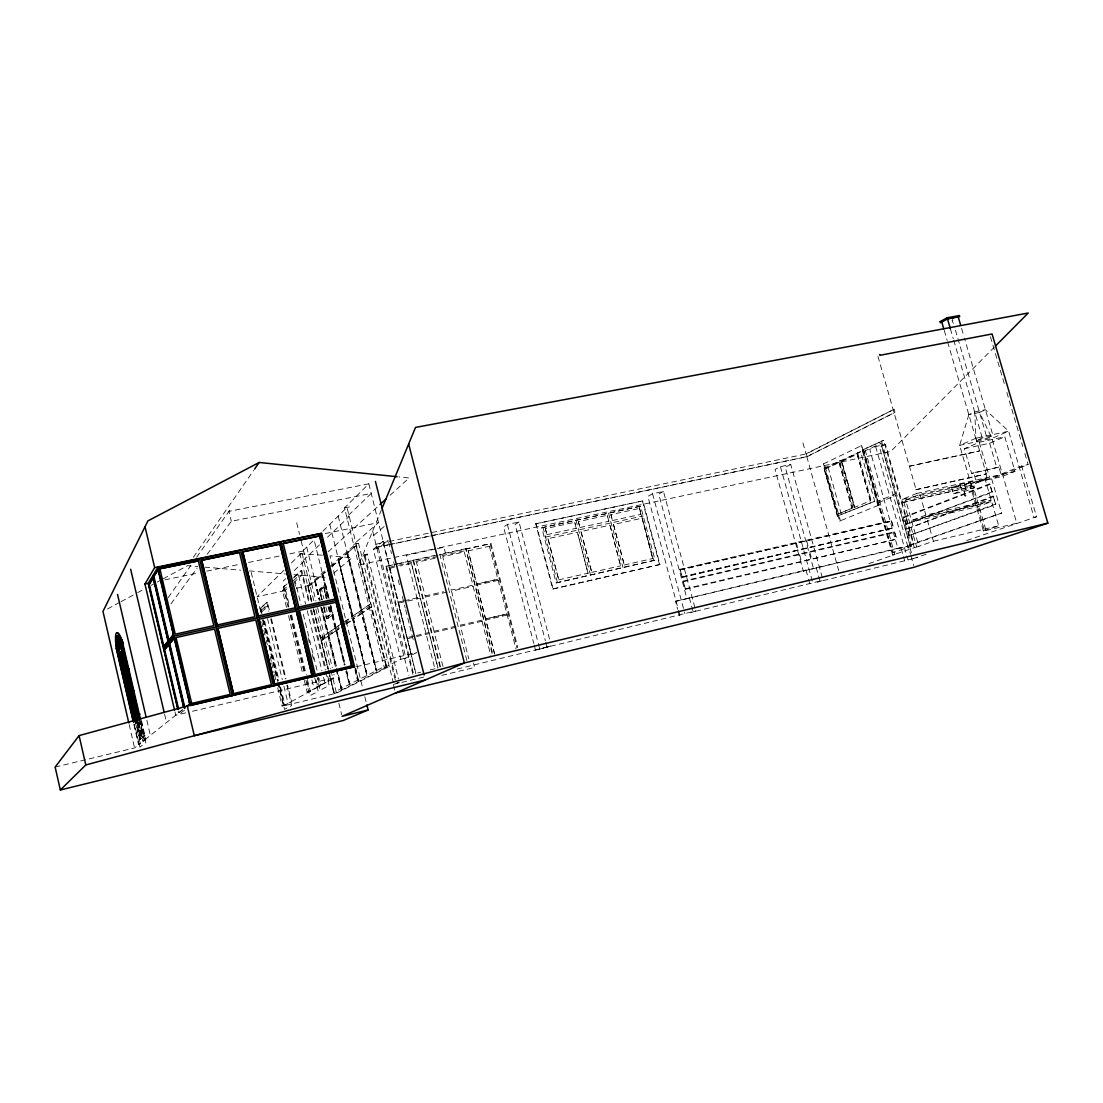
<?xml version="1.0" encoding="UTF-8"?>
<svg xmlns="http://www.w3.org/2000/svg" width="1103" height="1103" viewBox="0 0 1103 1103"><rect width="100%" height="100%" fill="white"/><g stroke="black" fill="none" stroke-linecap="round" stroke-linejoin="round"><path stroke-width="0.75" stroke-dasharray="5 3.75" d="M907.08 528.82L993.196 496.06L995.706 504.636L909.01 535.575L907.08 528.82L993.9 496.557M683.143 581.198L685.473 589.333L896.877 539.036L894.492 531.853L683.24 581.06L685.473 589.333M968.834 414.659L959.651 445.364L984.51 530.901L1016.801 523.222L991.955 438.401L979.519 412.425L968.834 414.659L974.68 411.943L985.406 409.709L1008.666 431.204L1034.021 517.376L1036.586 516.769L1021.64 465.99L1028.106 464.542L1024.728 453.071M381.514 509.655L358.627 565.039L392.31 557.842M679.999 569.313L682.288 577.531L893.678 527.827L891.389 520.657L680.055 569.272L682.343 577.476M894.492 531.853L896.725 539.712M193.342 557.277L253.607 470.485M168.194 597.592L190.736 565.605M196.61 557.263L229.851 510.055M171.006 603.851L197.147 568.059M207.199 554.299L231.34 521.264L371.256 493.427L346.783 516.935L349.237 516.438L325.013 539.601M994.479 346.99L890.783 451.389L434.417 548.853M277.928 682.729L283.526 705.892L336.401 693.236L389.262 666.474L384.327 667.632L344.522 507.904L368.829 483.817L411.24 653.914M311.322 600.459L299.878 553.83L314.093 539.822L328.418 597.867M322.917 531.122L346.99 507.408L386.795 667.053L334.223 693.759L328.584 670.776M284.036 570.223L257.096 596.695L288.131 590.008M291.385 563.013L303.628 550.976L288.586 554.106M319.443 544.923L301.822 561.758L304.001 561.303L291.785 572.912M283.237 581.047L285.677 578.717M261.342 613.461L260.143 608.525L266.747 602.376L267.422 602.224L269.435 610.51M288.104 606.995L283.223 587.017L286.532 583.928M293.949 577.021L301.726 570.32L309.433 601.742M260.143 608.525L267.422 602.224M283.223 587.017L287.263 583.777M293.522 577.958L301.726 570.32M264.72 607.077L259.37 612L262.28 611.365L267.671 606.429L264.72 607.077L265.92 612.027M286.518 607.326L282.465 590.712L287.469 586.107M293.136 580.881L298.665 575.78L301.932 575.077L295.232 581.212L300.912 604.403M282.465 590.712L285.58 590.036L288.104 587.734M328.129 551.872L378.715 505.684M390.104 495.288L409.075 477.971L398.859 476.91M307.723 585.79L325.688 570.196M330.183 566.294L356.076 543.834M311.515 601.838L307.875 586.961L325.261 572.057M331.658 566.528L358.53 543.31L393.288 682.605M307.875 586.961L314.838 581.24L319.25 599.177M314.934 580.867L322.366 574.746L327.66 598.157M328.115 598.06L322.476 574.346L325.371 572.154M332.1 566.335L338.469 560.848L352.271 616.536L345.639 621.086M339.076 560.31L347.073 553.416L361.246 610.373L352.905 616.094L338.607 560.407L352.905 616.094M347.238 552.961L356.104 545.627L370.636 603.934L361.426 610.028L370.636 603.934M373.724 535.41L385.057 525.759M333.713 573.174L352.022 557.787L329.962 555.829L362.763 688.424M321.828 599.191L319.415 589.402L323.744 585.817L325.84 585.376L329.094 598.571M992.259 492.338L989.625 483.831L904.088 516.962L905.797 524.325L992.259 492.338L989.625 483.831M321.897 600.032L319.567 590.546L325.84 585.376M388.201 544.937L376.426 547.405L375.902 544.11M319.567 590.546L323.786 587.306L326.543 598.502M367.313 554.106L364.831 554.63L361.949 557.001L364.417 556.477L367.313 554.106L398.486 678.855M134.883 718.646L139.75 739.575L142.246 737.797L138.84 723.141M142.411 737.397L144.989 735.563L142.411 737.397L138.992 722.672M139.75 739.575L142.246 737.797M384.327 667.632L400.83 659.222L373.31 549.294L382.989 541.394L388.201 540.305M906.569 524.725L904.336 516.907M376.426 547.405L388.435 544.73M373.31 549.294L378.412 548.219L386.988 541.283M133.904 724.616L138.495 744.442L144.465 739.686L140.233 721.514M182.671 709.615L178.851 712.648L181.954 710.497M55.15 767.068L134.594 747.931L139.461 744.056M144.865 739.768L182.16 710.098M134.152 724.285L138.785 744.222L140.371 743.836L145.803 739.534L141.515 720.659M184.546 710.098L179.031 714.427L178.259 711.132M412.922 674.443L385.829 566.473L434.858 555.361M402.816 601.038L397.962 602.183L389.593 568.266M323.841 607.932L326.185 617.418L330.486 614.468L328.515 606.485M326.185 617.418L330.486 614.468M323.827 607.353L326.64 618.769L333.175 615.088L330.721 605.175M326.64 618.769L333.175 615.088M411.474 563.619L419.981 597.261L411.474 563.619L400.472 565.991M313.542 610.097L320.435 638.168L327.674 633.412L321.249 607.326M335.505 628.034L327.784 633.122L335.505 628.034L330.293 606.043M341.971 623.388L335.643 627.731L338.635 625.897M343.846 622.092L352.271 616.536M352.436 616.205L361.246 610.373M320.435 638.168L327.674 633.412M320.932 639.575L338.883 627.345M344.357 623.609L371.366 605.189M891.389 520.657L893.54 528.502M328.032 669.094L321.083 640.815L328.336 636.114L336.001 667.315M335.739 630.888L328.446 635.824L336.181 630.792L344.164 665.054M344.619 664.957L336.318 630.489L338.855 628.779M345.873 624.022L352.988 619.417L366.899 675.532L352.505 619.514M361.977 613.323L353.622 618.976L367.092 675.298L353.153 619.086L361.494 613.433L376.247 670.734L361.494 613.433M371.394 606.94L362.156 612.978L371.394 606.94L386.05 665.716L333.74 692.381L329.659 675.753M321.083 640.815L328.336 636.114M336.318 630.489L339.31 628.669M346.342 623.912L352.988 619.417M492.062 653.555L465.783 548.715L492.6 653.321M464.28 551.996L472.966 585.183L451.265 590.077L442.744 556.643L464.432 551.9M549.501 639.078L519.03 521.995L507.394 524.463L503.588 526.972L533.783 643.449M494.53 654.024L468.21 550.783L476.579 584.08L498.032 579.24L476.73 583.997M519.03 521.995L515.142 524.518L545.351 640.691M964.973 495.992C963.112 481.446 964.215 498.983 965.98 495.702M439.683 554.892L490.945 543.531L517.762 647.42M489.346 546.288L515.983 648.854M535.7 523.815L642.856 500.872L659.966 564.488L552.741 589.016L535.7 523.815L642.856 500.872M420.381 598.212L428.915 632.612L420.381 598.212L398.224 603.217L406.883 637.713L414.88 635.811M435.051 558.242L416.479 562.309L425.124 595.868M541.752 527.785L640.595 506.18L655.085 560.145L556.174 582.908L541.752 527.785L640.595 506.18M545.351 528.668L546.923 534.665L545.351 528.668L574.787 522.284L576.18 528.351L574.787 522.284M547.97 538.678L558.766 579.847L547.97 538.678L577.407 532.239L588.023 573.229L577.407 532.239M578.358 521.595L579.93 527.551L578.358 521.595L607.367 515.308L608.759 521.333L607.367 515.308M473.077 586.3L481.928 620.162L460.213 625.222L451.527 591.111L473.228 586.217M580.978 531.522L591.773 572.388L580.978 531.522L610 525.18L620.617 565.853L610 525.18M610.883 514.618L612.455 520.533L610.883 514.618L639.492 508.428L640.871 514.398L639.492 508.428M498.129 580.343L476.841 585.1L485.541 618.976L506.994 613.971L485.692 618.893M690.768 612.772L695.772 610.91L663.468 491.428L652.562 493.73L647.875 496.378L678.207 609.049M663.468 491.428L658.725 494.075L686.935 598.571L675.505 601.369L677.628 609.27M277.722 687.845L282.106 705.989L291.55 701.687L287.538 685.115M304.345 680.468L307.185 692.105L317.954 687.155L315.541 678.069M327.688 676.153L328.901 681.116L317.567 686.356L320.78 685.597L318.753 677.311M283.526 705.892L334.76 677.642L333.947 674.319M280.631 687.169L285.015 705.286L284.353 705.644L278.769 682.564M308.826 691.953L310.301 691.36L306.662 676.415M319.222 686.218L320.78 685.597M613.502 524.476L624.312 565.026L613.502 524.476L642.111 518.217L652.742 558.587L642.111 518.217M382.989 541.394L415.845 673.409L407.283 638.678M107.487 608.966L119.565 602.431M121.082 601.618L136.179 593.455M137.682 592.642L143.721 589.374M151.276 585.279L155.799 582.839M157.315 582.012L161.838 579.571M163.354 578.744L187.51 565.674L197.809 566.542M430.156 669.948L438.029 668.06L429.315 633.577L437.877 668.128M447.046 592.118L425.248 596.985L434.072 631.233M817.351 582.315L823.072 580.316L790.741 464.487L780.441 466.666L775.037 469.423L803.287 570.982L900.903 547.488L903.04 555.002M389.111 541.476L806.376 453.884L894.092 409.31L894.988 412.398L807.162 456.683L389.883 544.579M404.608 658.698L416.465 652.686L353.208 667.48M556.174 582.908L655.085 560.145M790.741 464.487L785.267 467.245L813.518 568.555M390.117 544.386L806.776 456.628L894.988 412.398M482.039 621.265L490.78 655.361M552.741 589.016L659.966 564.488M507.09 615.074L485.803 619.996L494.682 653.955M823.514 463.853L861.801 445.488L878.76 505.174L839.617 521.099L823.514 463.853L824.368 463.674L840.472 520.906L839.617 521.099M823.831 468.182L860.602 451.692L874.693 501.286L837.301 516.066L823.831 468.182L828.105 467.272L860.602 451.692M862.725 449.845L883.682 440.373L914.346 547.681L892.63 555.043L862.725 449.845L883.682 440.373M824.534 469.368L839.383 462.364L852.316 508.152L837.205 514.412L824.534 469.368L837.632 514.315M841.741 461.468L857.169 454.202L870.391 500.817L854.701 507.311L841.741 461.468L854.701 507.311M863.911 451.417L880.925 443.406L895.388 494.034L878.043 501.162L863.911 451.417L878.043 501.162M911.368 552.658L909.217 545.144L913.946 544.027L885.475 444.44L875.644 446.522L869.729 449.335L897.966 548.536L907.755 546.219L1001.634 513.074L991.638 478.812L1028.106 464.542M885.475 444.44L879.518 447.266L907.755 546.219M979.519 412.425L985.406 409.709M394.75 690.147L393.316 684.398L396.156 683.626M397.204 683.143L399.314 682.178L396.832 682.785M947.642 342.027L976.403 440.607L982.304 438.043L993.031 435.726L964.436 338.138M976.403 440.607L987.088 438.305L993.031 435.726M998.918 467.093L971.633 473.545L964.394 448.7L979.271 442.275L1004.792 436.76L1014.981 471.408L1001.703 476.593L976.431 482.287L973.646 472.732L998.918 467.093L1001.703 476.593M964.394 448.7L989.639 443.241L1004.792 436.76M837.205 514.412L852.316 508.152M837.301 516.066L874.693 501.286M878.471 502.665L895.829 495.564L910.389 546.564L892.699 552.755L878.471 502.665L892.699 552.755M983.407 531.012L998.698 525.759L985.227 479.598L970.185 485.513L983.407 531.012L986.013 530.391L973.232 486.423L902.999 502.472L902.116 499.411L916.786 493.441L916.083 489.649L986.289 473.932L975.976 438.222L974.68 411.943M914.346 547.681L918.868 546.343L905.646 500.086L919.943 494.309L985.227 479.598M971.633 473.545L973.646 472.732M535.024 650.301L551.224 645.669L546.578 647.53M902.999 502.472L973.232 486.423M909.658 536.017L907.411 528.144M993.196 496.06L995.706 504.636M951.696 487.719L959.968 484.424L972.763 481.542L974.556 487.664L966.173 490.932L953.461 493.813L951.696 487.719L964.422 484.851L972.763 481.542M915.738 489.801L986.289 473.932M902.116 499.411L971.467 483.762L986.964 477.64L985.917 474.069M976.431 482.287L989.46 477.158L1014.981 471.408M985.337 480.246L1021.64 465.99M953.461 493.813L961.747 490.573L974.556 487.664M686.935 598.571L805.976 569.989L808.113 577.682M903.881 517.583L990.329 484.327M912.912 520.009L925.9 515.073L991.183 500.017L977.534 505.077L912.912 520.009L913.353 521.554L977.975 506.594L991.638 501.548L926.355 516.631L933.414 541.256L918.868 546.343M905.797 524.325L992.479 491.662M457.111 669.052L695.772 610.91M803.287 570.982L805.976 569.989M909.01 535.575L996.05 503.906M897.966 548.536L900.903 547.488M909.217 545.144L1001.634 513.074M689.32 597.647L693.167 611.875L823.072 580.316M868.874 563.633L894.836 554.519L864.945 449.376M816.234 567.562L820.08 581.364L917.806 557.539M913.091 558.683L926.093 554.271M966.711 540.484L1036.586 516.769M393.316 684.398L427.275 676.222M441.793 675.381L474.635 667.453L473.49 663M143.376 736.597L140.564 721.555M333.74 692.381L328.873 670.652M417.554 672.968L420.698 672.21M282.106 705.989L285.015 705.286M145.803 739.534L144.162 739.934L140.095 721.665M675.505 601.369L908.183 546.192L910.499 554.285M317.209 687.321L317.954 687.155M910.389 546.564L895.829 495.564M933.414 541.256L998.698 525.759M307.185 692.105L310.301 691.36M358.144 679.889L355.717 668.115M349.582 684.274L346.825 671.12M892.63 555.043L894.836 554.519M341.392 688.465L338.207 673.561M400.83 659.222L405.945 658.022L378.412 548.219M185.731 712.841L175.749 715.199L174.963 711.876M192.432 711.27L334.76 677.642M386.05 665.716L370.898 607.05M328.156 681.296L328.901 681.116M376.468 670.5L362.653 612.868M685.073 588.85L896.877 539.036M682.371 576.828L893.678 527.827M681.888 577.034L893.072 528.047M683.157 581.764L894.96 532.308M680.468 569.755L891.775 521.099M679.972 569.961L891.169 521.333M433.934 631.302L455.884 626.187M416.327 635.521L429.053 632.543M407.145 638.761L415.142 636.858M416.589 636.569L429.315 633.577M455.994 627.304L434.196 632.35L443.061 666.75M482.19 621.196L460.475 626.256L468.789 658.891M916.786 493.441L986.964 477.64M878.76 505.174L877.878 505.367L860.919 445.667L861.801 445.488M905.646 500.086L970.185 485.513M558.766 579.847L588.202 573.146M591.773 572.388L620.81 565.77M624.312 565.026L652.935 558.49M424.986 595.951L443.571 591.746M404.249 600.777L420.119 597.178M895.388 494.034L880.925 443.406M870.391 500.817L857.169 454.202M545.544 537.078L643.214 515.97M323.786 587.306L326.13 598.584M319.415 589.402L321.497 588.961L323.91 598.736M314.838 581.24L318.795 599.274M465.783 548.715L439.794 554.299L467.01 661.235M465.259 549.06L490.945 543.531M385.829 566.473L397.618 563.936M399.3 563.578L438.001 555.25M415.721 561.386L438.498 556.477M441.986 555.719L464.515 550.866M388.697 567.438L396.928 565.66M398.569 565.315L411.722 562.475M468.072 550.88L489.498 546.192M296.293 588.244L309.902 585.321M389.469 568.362L394.309 567.259M546.923 534.665L576.359 528.254M579.93 527.551L608.939 521.223M612.455 520.533L641.064 514.301M393.992 557.484L432.721 549.211M435.768 548.991L406.249 555.292L434.761 668.253M437.408 548.632L443.971 547.226L445.46 553.086M338.469 560.848L351.802 616.646M356.104 545.627L370.153 604.044M375.654 544.303L387.704 541.628M347.073 553.416L360.764 610.483M164.926 579.847L198.347 572.898M206.702 571.147L240.123 564.198M248.478 562.461L280.231 555.843M299.878 553.83L324.337 555.333M358.53 543.31L353.608 544.344L378.563 522.574L320.353 534.541M894.092 409.31L805.99 453.816L802.708 442.096M344.522 507.904L349.458 506.911M368.829 483.817L228.941 511.351L231.34 521.264M204.675 567.121L240.73 570.168M249.319 570.899L285.374 573.932M293.949 574.663L326.874 577.434M990.439 336.746L1004.93 385.898M1006.86 392.447L1022.798 446.522M961.582 328.377L963.967 336.512M989.639 443.241L996.864 467.92M952.537 319.415L952.827 320.408L951.972 320.559L953.502 323.524M955.432 330.114L987.088 438.305M950.372 328.763L953.226 338.552M953.709 340.179L982.304 438.043M979.271 442.275L989.46 477.158M944.265 330.473L947.16 340.372M971.467 483.762L972.35 486.781M977.534 505.077L977.975 506.594M964.422 484.851L966.173 490.932M959.968 484.424L961.747 490.573M919.943 494.309L925.9 515.073M877.96 356.421L916.083 489.649M903.84 502.141L916.634 546.881M881.449 440.855L912.098 548.219M910.954 555.912L913.725 565.618M875.644 446.522L907.962 559.91M903.467 556.491L904.75 561M857.527 452.34L871.618 501.975M841.024 460.268L854.784 509.007M839.714 460.544L853.488 509.296M838.956 462.46L851.888 508.249M828.105 467.272L841.575 515.101M806.376 453.884L807.162 456.683M806.776 456.628L838.721 570.568M806.651 540.801L808.554 547.653M809.836 552.231L811.753 559.097M780.441 466.666L812.787 582.784M808.54 579.213L809.823 583.832M796.407 543.159L798.324 550.039M799.592 554.616L801.509 561.51M652.562 493.73L684.866 613.544M678.635 610.635L679.917 615.377M678.055 610.855L679.324 615.598M642.484 501.093L659.566 564.667M639.244 506.925L653.707 560.793M608.511 513.047L622.988 567.425M575.959 520.009L590.422 574.801M542.924 527.069L557.387 582.301M536.03 523.608L553.086 588.85M545.778 642.346L547.074 647.323L535.506 650.108L534.21 645.117M507.394 524.463L537.864 641.849M538.292 643.504L539.574 648.467M490.173 544.027L516.949 647.764M413.501 559.952L440.69 667.536M413.032 560.296L440.194 667.77M388.614 541.959L391.524 553.527M393.606 561.785L395.687 570.044M398.183 579.971L399.837 586.575M402.333 596.502L405.242 608.07M405.656 609.725L409.406 624.588M409.82 626.242L413.556 641.119M386.464 566.004L413.597 674.126M372.649 531.136L408.841 675.56M364.831 554.63L395.591 677.793M364.417 556.477L395.329 680.33M347.721 552.851L361.908 609.918M338.194 516.08L376.964 672.044M329.797 524.352L367.589 676.815M364.817 696.71L366.458 703.342M355.373 668.156L358.64 681.351M355.083 668.459L357.496 680.206L354.628 668.57M322.931 574.249L328.694 597.605M330.748 605.947L336.098 627.635M336.773 630.392L345.211 664.613M330.445 606.112L344.743 664.103M346.383 670.748L350.078 685.708M346.37 671.231L349.43 684.467L345.763 671.562M329.714 606.485L335.05 628.131M323.744 585.817L326.998 599.039M329.039 607.298L331.065 615.557M328.101 606.581L330.059 614.564M325.909 606.898L328.722 618.314M319.98 590.45L322.31 599.935M323.868 606.264L326.598 617.322M315.375 580.771L320.187 600.363M322.2 608.539L328.225 633.025M328.901 635.728L336.58 666.97M306.744 547.06L319.746 600.473M321.731 607.946L336.277 667.094M336.539 668.721L341.889 689.871M336.415 668.956L341.254 688.658L336.773 672.334M320.808 607.422L327.219 633.508M327.881 636.21L336.374 670.693M296.707 522.822L299.561 534.417M301.188 541.035L315.913 600.97M317.554 607.643L332.306 667.646M302.057 553.375L313.817 600.763M315.858 609.077L330.569 668.956M330.983 670.61L337.104 695.566M338.842 703.135L341.682 714.689M308.302 586.879L311.956 601.742M313.983 610L320.876 638.072M321.524 640.719L328.46 668.997M313.321 608.608L328.184 669.135M311.46 610.014L326.061 669.535M300.967 570.485L308.675 601.907M310.508 610.028L325.192 669.935M325.606 671.603L329.149 685.39L320.201 690.216L317.195 677.904M298.665 575.78L305.6 604.086M307.241 610.745L321.924 670.707M323.565 677.366L324.778 682.357M303.339 614.343L317.126 670.679M294.336 581.281L295.549 586.272M308.164 637.824L309.392 642.801M312.232 654.451L313.459 659.429M317.926 677.725L319.967 686.038M314.7 677.587L318.188 691.291L309.764 695.828L305.972 680.289M311.928 680.013L313.969 688.341M285.58 590.036L289.634 606.65M291.661 614.95L306.248 674.746M283.954 586.851L288.821 606.843M290.847 615.171L305.076 673.464M307.103 681.792L309.543 691.788M290.13 615.322L304.345 673.63M288.545 615.639L302.732 673.823M271.448 618.797L285.925 678.483M266.747 602.376L268.87 611.379M270.759 618.948L285.277 678.979M286.849 685.266L291.757 705.52L284.56 709.408L278.108 682.729M267.519 618.618L282.313 679.669M283.912 686.273L287.911 702.763M264.665 621.251L279.031 680.579M260.818 608.373L262.004 613.323M263.603 619.914L278.37 680.923M262.941 620.065L277.708 681.075M251.222 572.402L261.108 613.24M262.707 619.858L277.529 681.075M261.769 621.899L265.754 638.389M266.154 640.03L267.753 646.634M270.152 656.519L271.338 661.469M271.738 663.11L274.137 673.009M274.537 674.65L276.122 681.254M164.581 714.206L166.539 722.534M146.864 720.287L150.38 735.384M141.06 720.769L144.521 735.673M140.936 721.348L145.872 742.512L139.86 747.172L134.58 724.464M138.702 719.294L142.88 737.287M138.427 721.845L143.045 741.726M138.385 723.251L141.791 737.907M137.158 720.755L140.688 738.817L136.924 722.617M137.379 722.506L141.143 738.707M136.703 720.866L140.839 738.693M135.338 718.536L140.205 739.479M135.366 722.258L140.371 743.836M129.189 724.63L134.594 747.931M909.465 466.224L979.671 450.906L909.465 466.224M975.976 438.222L959.651 445.364L991.955 438.401L1008.666 431.204L975.976 438.222"/><path stroke-width="1.5" d="M118.269 639.271L118.228 639.643A41.556 4.646 77.5 0 0 118.407 646.923L120.765 644.497L118.738 639.175L120.296 644.593L118.462 647.461M120.434 644.4L118.324 638.913L118.766 637.244C120.379 637.672 122.309 652.218 118.779 638.816L119.234 637.148M118.738 639.175L118.683 639.547A41.542 4.66 77.5 0 0 118.862 646.827L118.917 647.364M382.148 508.125L415.514 427.426L1028.244 313.004L995.692 345.777M174.577 710.222L144.934 584.011L154.668 567.604L145.031 526.738M177.873 709.491L148.216 583.335L157.784 567.452L321.566 533.342L354.546 666.736L190.364 705.52L157.784 567.452M155.606 585.776L168.621 641.008L163.354 646.772L148.753 584.645L153.083 577.517L154.82 582.425M153.427 576.938L157.991 569.438L173.392 634.721L168.442 640.678L153.427 576.938L158.405 569.562M163.906 646.661L149.291 584.535L153.634 577.407M159.894 568.776L198.319 560.875L213.775 625.663L175.253 634.184L159.894 568.776L198.319 560.875M133.766 722.63L116.835 649.667L121.495 642.401L123.122 642.043M123.495 643.628L121.854 643.987L117.194 651.197L118.779 650.853L122.695 644.855M119.772 653.527L121.054 652.19L125.894 673.064L125.039 674.181L119.772 653.527L121.054 652.19M120.723 652.094L121.551 650.839L126.431 671.851L125.577 672.982L120.723 652.094L122.019 650.742L126.142 668.515M122.102 650.012L123.426 648.633L128.348 669.824L127.465 670.982L122.102 650.012L123.426 648.633M254.572 469.078L259.177 462.46L397.149 476.73M201.628 560.283L239.475 552.41L254.89 616.701L217.084 625.001L201.628 560.283L239.475 552.41M124.584 674.291L126.032 672.885L121.178 651.997M127.01 671.093L128.348 669.824M128.913 668.57L128.486 669.645M130.967 694.876L129.63 695.993L124.791 675.174L125.645 674.057L130.595 693.277M129.63 695.993L132.002 693.704L130.65 694.821L125.783 673.878L126.638 672.747L131.615 692.077M128.941 672.361L133.504 691.981L132.126 693.125L127.217 671.989L128.693 670.541M354.546 666.736L187.303 706.017L79.085 735.604L55.15 767.068L60.334 789.996L343.226 720.507L368.099 709.974L366.872 704.996M124.791 675.174L126.1 673.947M125.783 673.878L127.107 672.637M127.217 671.989L128.555 670.734M163.354 646.772L168.056 641.133L153.083 577.517M295.494 607.712L258.226 615.957L242.715 551.831L279.941 544.082L295.383 607.794L279.941 544.082M168.442 640.678L173.392 634.721M163.561 648.605L173.998 636.183L337.339 600.239M178.079 709.353L164.113 649.998L168.842 644.428L183.567 706.954M184.366 708.264L169.214 643.973L174.191 638.099L189.744 703.99L187.055 706.127M164.113 649.998L169.393 644.304M169.214 643.973L174.77 637.975M132.126 693.125L133.642 691.815M133.187 691.926L134.097 690.864M135.738 716.729L130.857 695.717L132.208 694.6L137.117 715.723L135.131 717.653L129.837 696.875L131.174 695.772L136.041 716.757M137.268 715.227L138.661 714.206L137.268 715.227L132.332 694.035L133.242 693.001L138.289 712.566M134.318 691.788L133.849 692.725M129.837 696.875L131.174 695.772M130.857 695.717L132.208 694.6M132.332 694.035L133.711 692.891M319.746 535.893L283.113 543.517L319.746 535.893L335.215 599.053L319.636 536.003M217.084 625.001L201.697 560.172M217.884 628.352L233.491 693.649L217.884 628.352L255.786 619.927L271.435 684.701L233.491 693.649M60.334 789.996L85.786 764.958L464.363 662.944L1047.85 523.139L992.066 333.975L879.891 355.318L879.656 354.504M134.676 717.75L137.117 715.723M136.869 716.729C131.16 723.83 139.626 711.049 137.627 719.983M138.233 719.404L137.475 716.137L138.413 715.227L139.64 718.398M139.516 714.151L138.564 715.075L139.984 714.041M137.475 716.137L138.881 715.116M379.983 504.526L386.312 498.749M258.226 615.957L242.798 551.721M311.984 675.201L274.661 683.984L259.026 619.279L296.293 611.007L311.984 675.201L296.293 611.007M283.223 543.407L298.775 606.995M191.605 703.466L230.182 694.38L214.575 629.013L176.053 637.562L191.688 703.411M336.139 602.224L351.733 665.909L336.139 602.224L299.464 610.373L315.155 674.498L351.857 665.84M274.661 683.984L259.122 619.197M950.372 328.763L947.505 318.974L940.418 322.696L940.128 321.718L946.925 317.816L959.403 315.513L959.693 316.506L947.215 318.808L946.925 317.816M946.636 319.139L958.824 316.671M259.177 462.46L147.926 520.892L102.965 611.42L128.803 722.961M1047.85 523.139L914.194 567.232L395.467 693.029M368.099 709.974L342.082 716.33L464.363 662.944L408.661 443.985M425.386 679.972L194.307 735.715L187.303 706.017M189.744 703.99L188.765 697.261M298.665 607.077L335.326 598.957M133.132 721.321L116.27 648.619L116.946 648.467M116.27 648.619L115.815 644.097A45.968 5.101 77.5 0 1 120.034 637.3L122.116 640.36L140.564 719.694M144.934 584.011L148.216 583.335M242.715 551.831L279.845 544.193M154.668 567.604L321.566 533.342M940.128 321.718L943.23 321.138M940.983 322.379L941.852 322.214L943.782 328.818M122.116 640.36L120.723 637.148A45.968 5.115 77.5 0 0 116.863 633.205M958.245 317.002L960.63 325.123M375.434 481.432L424.131 674.995M320.959 533.949L353.87 667.108M326.102 557.801L327.329 562.792M329.383 571.106L331.851 581.074M332.665 584.397L335.133 594.365M335.96 597.688L338.414 607.656M340.469 615.97L341.709 620.948M343.75 629.261L344.991 634.239M347.045 642.553L348.272 647.544M350.327 655.844L351.554 660.835M281.182 542.111L314.024 676.47M240.744 550.411L273.503 685.983M199.615 558.863L232.292 695.676M158.556 569.313L159.356 572.664M160.142 576.014L163.699 591.084M164.485 594.42L168.042 609.49M170.014 617.859L173.571 632.929M175.156 639.63L186.821 689.03M153.993 576.828L169.007 640.553M169.779 643.849L184.918 708.14M169.779 645.944L171.337 652.521M173.268 660.752L184.118 706.816M152.862 575.601L183.774 706.802M164.664 649.874L178.617 709.229M130.637 569.245L164.195 712.538M117.552 594.476L146.079 716.922M121.413 640.512L139.86 719.859M139.557 720.149L121.495 642.401A42.962 4.77 77.5 0 0 116.835 649.667M122.571 649.915L127.465 670.982M127.672 671.879L132.594 693.029M132.801 693.925L137.723 715.116M137.93 716.026L138.702 719.294M121.109 647.296L138.04 720.19M126.638 672.747L131.533 693.801M131.753 694.697L136.662 715.819M126.238 673.768L131.105 694.725M131.312 695.607L135.586 716.867L130.719 695.883M137.158 720.755L136.4 717.515L136.551 721.004M136.248 717.653L137.006 720.893M135.945 717.626L136.703 720.866M120.585 652.287L125.439 673.161M125.645 674.057L130.512 694.987M120.227 653.431L125.039 674.181M125.246 675.077L130.085 695.883M130.292 696.779L135.131 717.653M118.779 650.853L134.98 720.59M119.248 658.381L120.778 664.985M121.551 668.294L126.142 688.12M129.216 701.329L133.821 721.155M79.085 735.604L85.786 764.958M120.324 638.334L121.013 644.097M120.172 638.334L120.71 642.801M119.855 638.43L120.558 644.193M118.421 649.309A42.948 4.812 77.5 0 1 118.462 635.907M116.27 640.76A45.968 5.115 77.5 0 1 116.27 635.866"/></g></svg>
